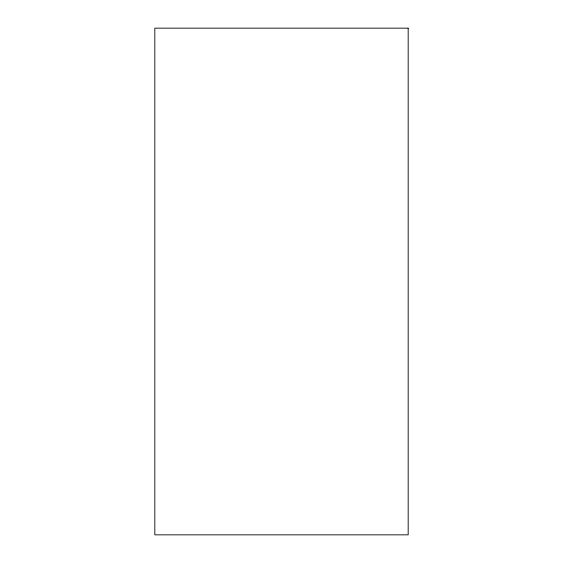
<?xml version="1.0" encoding="UTF-8"?>
<svg xmlns="http://www.w3.org/2000/svg" width="563" height="563" viewBox="0 0 563 563"><rect width="100%" height="100%" fill="white"/><g stroke="black" fill="none" stroke-linecap="round" stroke-linejoin="round"><path stroke-width="0.84" d="M408.175 28.15L154.825 28.15L154.825 534.85L408.175 534.85L408.175 28.15"/></g></svg>
